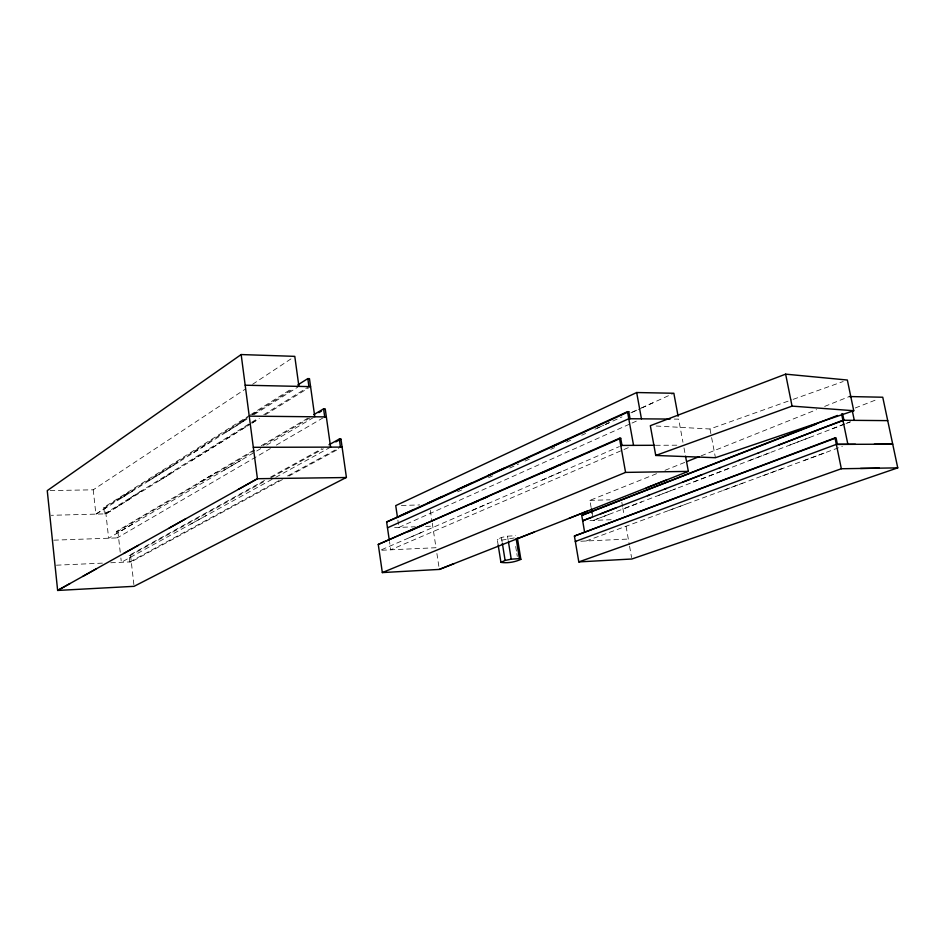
<?xml version="1.0" encoding="UTF-8"?>
<svg xmlns="http://www.w3.org/2000/svg" width="945" height="945" viewBox="0 0 945 945"><rect width="100%" height="100%" fill="white"/><g stroke="black" fill="none" stroke-linecap="round" stroke-linejoin="round"><path stroke-width="0.71" stroke-dasharray="4.72 3.54" d="M50.12 490.585L93.224 489.817L245.617 388.903M252.587 384.296L294.781 356.359M250.862 423.762L105.923 513.856L104.505 513.891L103.785 507.418L249.515 415.422M250.579 414.737L292.099 388.525M103.785 507.418L105.214 507.382L250.933 415.54M252.173 414.76L293.812 388.513M116.719 500.118L128.579 492.652M240.928 421.848L247.885 417.454M252.528 414.536L257.17 411.607M93.224 489.817L95.894 514.127L248.074 418.387M254.016 414.642L297.71 387.155M95.894 514.127L108.521 506.177M121.551 497.98L135.017 489.51M148.92 480.757L178.203 462.341M193.619 452.643L209.589 442.591M226.15 432.172L243.326 421.375M130.351 497.802L143.912 489.356M104.505 513.891L250.496 422.994M251.583 422.32L257.82 418.434M263.738 414.749L307.716 387.367M117.463 506.685L105.923 513.856L51.266 515.308M118.668 505.941L131.804 497.767M237.266 432.219L188.941 462.259M252.102 422.994L259.355 418.481M265.344 414.76L309.369 387.403M159.422 480.603L173.927 471.59M241.896 429.337L250.661 423.892M251.913 423.112L258.174 419.226M200.494 481.702L216.216 472.394M270.353 448.591L117.192 537.918L116.459 531.421L253.697 450.21M261.316 445.697L308.33 417.879M116.459 531.421L117.877 531.373L254.725 450.529M263.265 445.473L310.043 417.844M121.456 530.665L134.686 522.868M224.095 470.208L240.892 460.309M260.749 448.615L108.64 538.225L105.214 507.382M266.714 445.095L314.779 416.78M276.33 445.095L324.714 416.887M282.449 479.564L131.284 561.85L129.878 561.909L129.134 555.4L264.529 480.45M270.4 477.201L321.902 448.698M129.134 555.4L130.552 555.341L266.088 480.426M271.25 477.579L323.332 448.804M190.866 524.038L206.211 515.592M272.054 479.351L121.362 562.287L120.877 557.975M275.775 477.308L330.596 447.127M129.878 561.909L281.043 479.505M287.493 475.985L339.22 447.776M288.91 476.056L339.302 448.627M498.192 545.23L497.271 539.512L501.405 537.469L507.512 536.193L515.698 535.685M509.686 468.094L518.604 464.019M594.901 429.243L603.843 425.167M605.119 424.588L608.946 422.84M632.512 412.103L640.143 408.618M641.407 408.039L652.853 402.83M457.652 491.813L461.68 489.971M488.541 477.733L492.569 475.89M525.054 461.089L531.61 458.101M550.746 449.371L554.502 447.658M566.421 442.225L573.131 439.165M581.683 435.267L585.664 433.46M597.299 428.144L604.02 425.085M605.355 424.482L621.987 416.899M630.87 412.847L640.273 408.559M641.62 407.945L673.844 393.262M398.955 527.393L631 423.514M632.016 423.065L637.532 420.596M409.15 537.776L424.175 531.255M471.886 510.56L488.707 503.248M542.324 479.989L561.306 471.756M381.579 549.73L619.388 446.56M628.307 447.635L390.71 549.813L389.505 541.568M591.121 507.512L589.893 500.366L657.236 473.421M664.996 470.315L686.743 461.609M701.119 455.856L816.563 409.657M824.666 406.409L849.342 396.546M855.26 407.98L877.539 399.262M844.676 424.033L593.354 520.388L609.005 514.387M846.058 423.502L850.169 421.931M625.058 508.221L641.513 501.913M658.393 495.452L675.699 488.813M693.465 481.997L730.426 467.834M749.668 460.451L769.443 452.879M789.76 445.083L810.656 437.074M832.155 428.829L850.394 421.848M586.124 541.001L842.338 446.383M668.647 510.524L686.46 503.945M723.539 490.254L742.829 483.119M762.674 475.796L783.062 468.271M804.053 460.522L825.646 452.537M656.149 426.018L709.99 428.995L791.851 399.818M793.233 399.322L843.188 381.52M514.304 537.929L502.031 540.103L497.271 539.512M381.863 550.226L436.011 547.722L432.29 523.27M580.844 541.237L628.319 539.063M56.428 565.193L103.418 563.09M110.742 562.759L131.284 561.85M394.62 527.558L415.209 526.79M425.734 526.4L432.727 526.141M589.928 520.506L613.683 519.632M53.818 540.174L118.609 537.859M401.389 505.457L419.686 504.937M589.893 500.366L609.974 499.81M655.582 445.284L679.124 445.189M674.246 419.096L678.652 419.131L682.951 442.272M709.99 428.995L711.349 436.165M711.62 437.606L715.436 457.711M684.003 447.93L685.279 454.828M621.822 502.315L622.566 506.544M622.814 507.949L624.066 515.001M626.062 526.306L629.323 544.757M629.571 546.186L631.579 557.574M592.113 513.23L592.858 517.529M515.686 546.47L516.608 552.163M516.844 553.581L517.305 556.428M507.512 536.193L508.209 540.493M501.405 537.469L502.102 541.768M430.329 510.394L432.066 521.841M436.897 553.51L438.882 566.528M397.88 520.14L398.518 524.487M130.552 555.341L134.072 586.325M117.877 531.373L120.228 552.234"/><path stroke-width="1.42" d="M298.915 386.399L294.781 356.359L241.164 354.552L47.25 490.632L57.645 590.448L134.072 586.325L346.413 477.414L340.956 439.059L339.326 439.047L329.014 444.764M297.852 384.898L307.81 378.614L309.464 378.65L314.779 416.78M313.775 414.666L323.58 408.854L325.222 408.878L330.596 447.127M318.89 412.611L321.418 411.122M340.802 439.141L335.794 441.906M69.989 583.549L57.645 590.448L257.43 478.713L346.201 477.532M82.747 576.415L95.929 569.044M123.689 553.51L138.324 545.336M169.19 528.066L185.515 518.935M238.364 489.368L257.43 478.713L241.164 354.552M342.102 447.103L253.319 447.304M678.108 416.249L673.844 393.262L636.682 392.529L395.731 505.622L397.455 517.234M517.376 537.941L520.86 559.357C514.73 562.18 507.63 563.326 500.933 562.369L498.192 545.23M500.933 562.369L505.102 560.432L511.233 559.18L519.419 558.613L520.86 559.357M389.293 540.186L386.623 521.971L627.504 411.666L628.779 411.677L630.055 418.753M400.03 515.84L413.78 509.544M427.872 503.083L442.343 496.456M457.203 489.652L472.465 482.671M488.128 475.489L504.252 468.118M401.176 515.805L386.623 521.971M402.003 515.427L458.927 489.38M461.42 488.246L605.308 422.415M606.017 422.096L628.779 411.677M550.699 447.398L568.358 439.319M387.485 527.818L628.768 418.741L670.135 419.06M454.049 563.622L439.319 569.422L382.335 572.576L378.26 544.45L619.495 438.267L620.723 438.267L621.999 445.426L620.77 445.426L654.613 445.284M408.24 531.716L423.242 525.125M470.87 504.169L478.631 500.767M481.218 499.621L487.679 496.786M541.202 473.244L560.149 464.905M556.026 466.724L378.26 544.45M558.719 465.542L620.723 438.267M382.335 572.576L625.566 472.405L688.35 471.378L685.538 456.211M686.743 461.609L699.135 456.648M439.319 569.422L688.35 471.378M517.08 538.815L533.949 532.165M569.173 518.297L587.566 511.056M646.167 487.986L666.934 479.812M584.636 532.33L581.742 515.403L837.483 415.446M816.539 424.045L581.742 515.403M583.644 520.742L582.663 520.778L591.487 517.364M600.429 513.915L616.317 507.784M647.479 495.735L666.402 488.435M682.444 482.233L720.503 467.527M738.494 460.581L759.059 452.631M778.491 445.13L799.352 437.074M799.789 436.897L842.905 420.253L887.721 420.631M582.663 520.778L649.274 495.05M664.737 489.073L701.993 474.685M719.31 467.988L739.522 460.18M758.221 452.962L820.803 428.782M821.04 428.687L843.944 420.253L842.621 413.863M785.638 374.149L650.325 425.699L655.747 455.466L715.436 457.711L853.737 410.732L847.346 380.032L785.638 374.149L792.052 406.114L853.737 410.732M849.342 396.546L882.748 397.231L897.75 467.869L631.839 559.003L578.801 561.909L574.406 536.063L835.014 437.901L836.077 437.901L837.4 444.374M834.766 438.385L574.406 536.063M576.308 541.45L575.328 541.485L836.349 444.374L892.718 444.174L874.29 444.244M655.747 455.466L792.052 406.114M897.75 467.869L841.345 468.744L578.801 561.909M860.505 468.448L879.311 468.153M836.349 444.374L855.485 444.304M249.232 416.143L326.344 416.899L324.714 416.887L323.58 408.854M245.192 385.217L310.574 386.647M852.248 410.543L854.292 420.348M841.582 413.851L847.878 444.327M835.014 437.901L841.345 468.744M636.682 392.529L641.442 418.836M627.504 411.666L633.552 445.378M619.495 438.267L625.566 472.405M591.369 508.942L592.113 513.23M516.159 538.555L519.419 558.613M508.445 541.934L511.233 559.18M502.338 543.21L505.102 560.432M339.326 439.047L340.472 447.103M307.81 378.614L308.92 386.611"/></g></svg>
